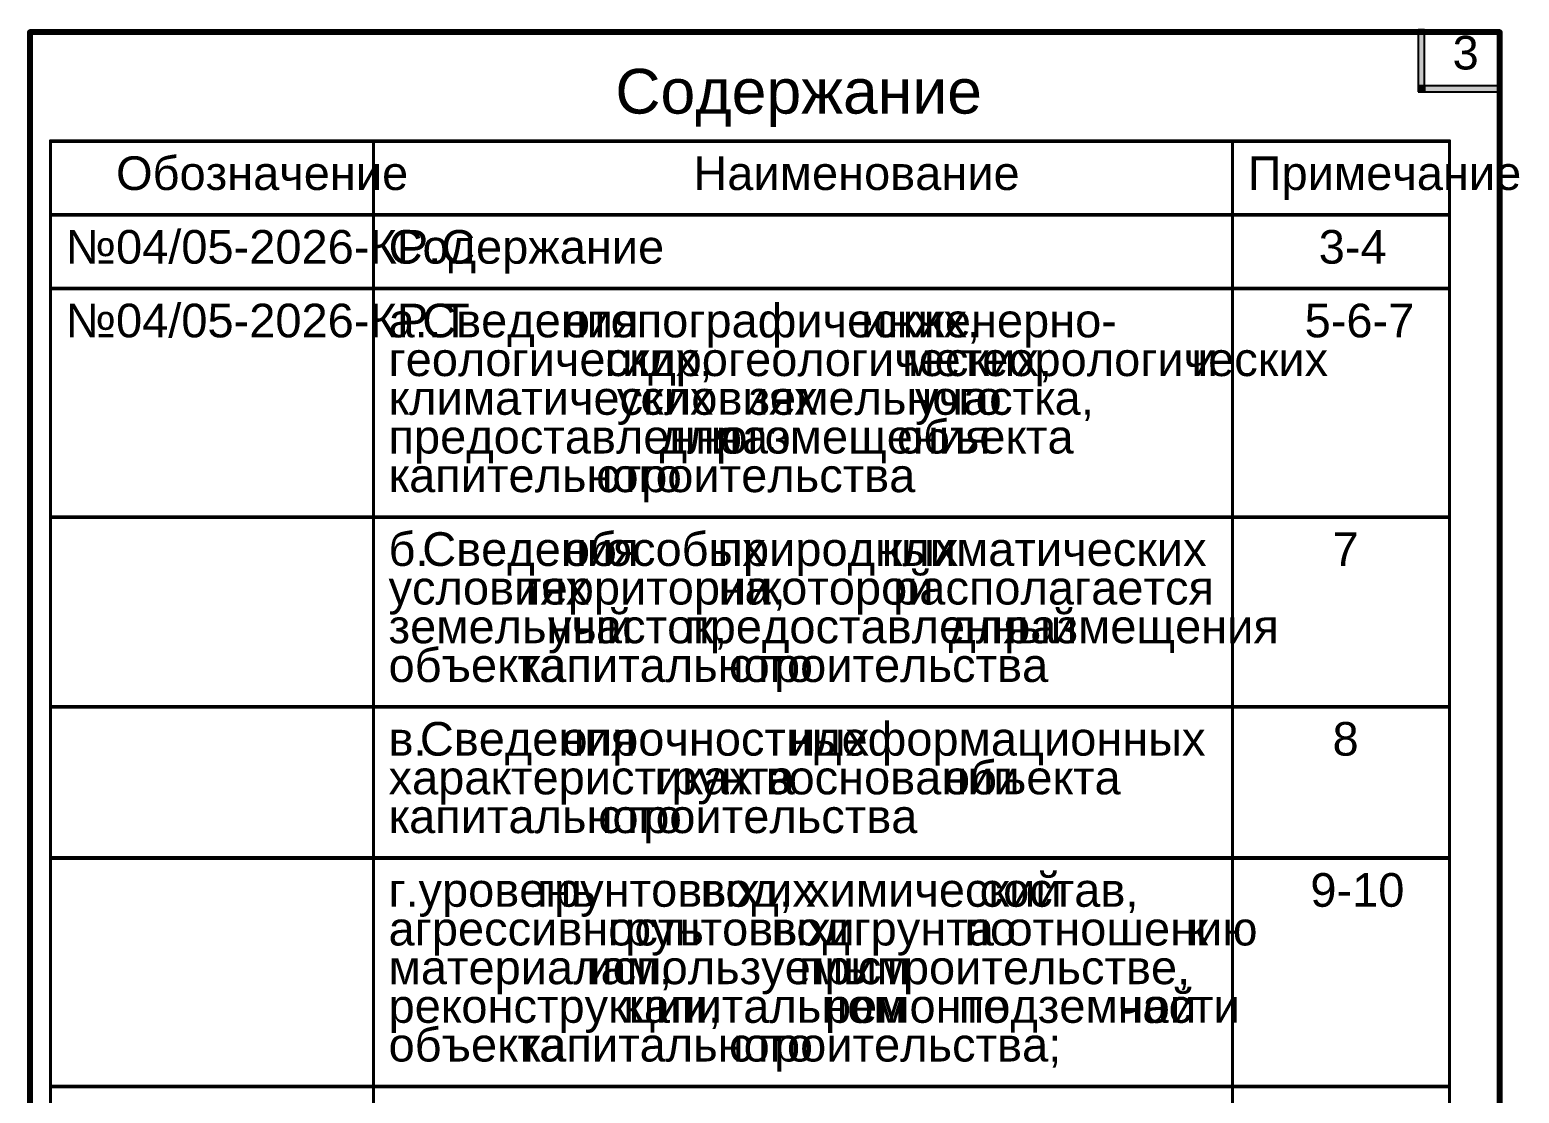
# Model space of a CAD drawing. Extents: x 8 to 21351, y 0 to 420.
# Drawn here: x 640 to 827.5, y 158.5 to 292.3 of the extents above; entities that cross this region are included whole.
import ezdxf

# ---------------------------------------------------------------- set-up
doc = ezdxf.new("R2010")
doc.units = 0
doc.layers.add('TEY_REVIEW_AXIS', color=7, linetype='Continuous')
doc.layers.add('TEY_REVIEW_LEADER', color=7, linetype='Continuous')
doc.styles.add('TEYPDFCAD_TEXT', font='arial.ttf')

msp = doc.modelspace()

# ---------------------------------------------------------------- hatches: boundary and pattern name
for points in [[(814.76, 285.28), (815.53, 285.28), (815.53, 292.31), (814.76, 292.31)], [(814.76, 284.52), (815.53, 284.52), (815.53, 285.28), (814.76, 285.28)], [(814.76, 284.52), (815.53, 284.52), (815.53, 285.28), (814.76, 285.28)], [(815.53, 284.52), (825.14, 284.52), (825.14, 285.28), (815.53, 285.28)], [(642.55, 278.21), (642.72, 278.21), (642.72, 278.38), (642.55, 278.38)], [(642.55, 278.21), (642.72, 278.21), (642.72, 278.38), (642.55, 278.38)], [(642.55, 269.11), (642.72, 269.11), (642.72, 278.21), (642.55, 278.21)], [(642.72, 278.21), (683.19, 278.21), (683.19, 278.38), (642.72, 278.38)], [(683.19, 278.21), (683.36, 278.21), (683.36, 278.38), (683.19, 278.38)], [(683.19, 269.11), (683.36, 269.11), (683.36, 278.21), (683.19, 278.21)], [(683.36, 278.21), (791.31, 278.21), (791.31, 278.38), (683.36, 278.38)], [(791.31, 278.21), (791.48, 278.21), (791.48, 278.38), (791.31, 278.38)], [(791.31, 269.11), (791.48, 269.11), (791.48, 278.21), (791.31, 278.21)], [(791.48, 278.21), (818.62, 278.21), (818.62, 278.38), (791.48, 278.38)], [(818.62, 278.21), (818.79, 278.21), (818.79, 278.38), (818.62, 278.38)], [(818.62, 278.21), (818.79, 278.21), (818.79, 278.38), (818.62, 278.38)], [(818.62, 269.11), (818.79, 269.11), (818.79, 278.21), (818.62, 278.21)], [(642.55, 268.94), (642.72, 268.94), (642.72, 269.11), (642.55, 269.11)], [(642.55, 259.84), (642.72, 259.84), (642.72, 268.94), (642.55, 268.94)], [(642.72, 268.94), (683.19, 268.94), (683.19, 269.11), (642.72, 269.11)], [(683.19, 268.94), (683.36, 268.94), (683.36, 269.11), (683.19, 269.11)], [(683.19, 259.84), (683.36, 259.84), (683.36, 268.94), (683.19, 268.94)], [(683.36, 268.94), (791.31, 268.94), (791.31, 269.11), (683.36, 269.11)], [(791.31, 268.94), (791.48, 268.94), (791.48, 269.11), (791.31, 269.11)], [(791.31, 259.84), (791.48, 259.84), (791.48, 268.94), (791.31, 268.94)], [(791.48, 268.94), (818.62, 268.94), (818.62, 269.11), (791.48, 269.11)], [(818.62, 268.94), (818.79, 268.94), (818.79, 269.11), (818.62, 269.11)], [(818.62, 259.84), (818.79, 259.84), (818.79, 268.94), (818.62, 268.94)], [(642.55, 259.67), (642.72, 259.67), (642.72, 259.84), (642.55, 259.84)], [(642.55, 231.1), (642.72, 231.1), (642.72, 259.67), (642.55, 259.67)], [(642.72, 259.67), (683.19, 259.67), (683.19, 259.84), (642.72, 259.84)], [(683.19, 259.67), (683.36, 259.67), (683.36, 259.84), (683.19, 259.84)], [(683.19, 231.1), (683.36, 231.1), (683.36, 259.67), (683.19, 259.67)], [(683.36, 259.67), (791.31, 259.67), (791.31, 259.84), (683.36, 259.84)], [(791.31, 259.67), (791.48, 259.67), (791.48, 259.84), (791.31, 259.84)], [(791.31, 231.1), (791.48, 231.1), (791.48, 259.67), (791.31, 259.67)], [(791.48, 259.67), (818.62, 259.67), (818.62, 259.84), (791.48, 259.84)], [(818.62, 259.67), (818.79, 259.67), (818.79, 259.84), (818.62, 259.84)], [(818.62, 231.1), (818.79, 231.1), (818.79, 259.67), (818.62, 259.67)], [(642.55, 230.93), (642.72, 230.93), (642.72, 231.1), (642.55, 231.1)], [(642.55, 207.22), (642.72, 207.22), (642.72, 230.93), (642.55, 230.93)], [(642.72, 230.93), (683.19, 230.93), (683.19, 231.1), (642.72, 231.1)], [(683.19, 230.93), (683.36, 230.93), (683.36, 231.1), (683.19, 231.1)], [(683.19, 207.22), (683.36, 207.22), (683.36, 230.93), (683.19, 230.93)], [(683.36, 230.93), (791.31, 230.93), (791.31, 231.1), (683.36, 231.1)], [(791.31, 230.93), (791.48, 230.93), (791.48, 231.1), (791.31, 231.1)], [(791.31, 207.22), (791.48, 207.22), (791.48, 230.93), (791.31, 230.93)], [(791.48, 230.93), (818.62, 230.93), (818.62, 231.1), (791.48, 231.1)], [(818.62, 230.93), (818.79, 230.93), (818.79, 231.1), (818.62, 231.1)], [(818.62, 207.22), (818.79, 207.22), (818.79, 230.93), (818.62, 230.93)], [(642.55, 207.05), (642.72, 207.05), (642.72, 207.22), (642.55, 207.22)], [(642.55, 188.21), (642.72, 188.21), (642.72, 207.05), (642.55, 207.05)], [(642.72, 207.05), (683.19, 207.05), (683.19, 207.22), (642.72, 207.22)], [(683.19, 207.05), (683.36, 207.05), (683.36, 207.22), (683.19, 207.22)], [(683.19, 188.21), (683.36, 188.21), (683.36, 207.05), (683.19, 207.05)], [(683.36, 207.05), (791.31, 207.05), (791.31, 207.22), (683.36, 207.22)], [(791.31, 207.05), (791.48, 207.05), (791.48, 207.22), (791.31, 207.22)], [(791.31, 188.21), (791.48, 188.21), (791.48, 207.05), (791.31, 207.05)], [(791.48, 207.05), (818.62, 207.05), (818.62, 207.22), (791.48, 207.22)], [(818.62, 207.05), (818.79, 207.05), (818.79, 207.22), (818.62, 207.22)], [(818.62, 188.21), (818.79, 188.21), (818.79, 207.05), (818.62, 207.05)], [(642.55, 188.04), (642.72, 188.04), (642.72, 188.21), (642.55, 188.21)], [(642.55, 159.47), (642.72, 159.47), (642.72, 188.04), (642.55, 188.04)], [(642.72, 188.04), (683.19, 188.04), (683.19, 188.21), (642.72, 188.21)], [(683.19, 188.04), (683.36, 188.04), (683.36, 188.21), (683.19, 188.21)], [(683.19, 159.47), (683.36, 159.47), (683.36, 188.04), (683.19, 188.04)], [(683.36, 188.04), (791.31, 188.04), (791.31, 188.21), (683.36, 188.21)], [(791.31, 188.04), (791.48, 188.04), (791.48, 188.21), (791.31, 188.21)], [(791.31, 159.47), (791.48, 159.47), (791.48, 188.04), (791.31, 188.04)], [(791.48, 188.04), (818.62, 188.04), (818.62, 188.21), (791.48, 188.21)], [(818.62, 188.04), (818.79, 188.04), (818.79, 188.21), (818.62, 188.21)], [(818.62, 159.47), (818.79, 159.47), (818.79, 188.04), (818.62, 188.04)], [(642.55, 159.3), (642.72, 159.3), (642.72, 159.47), (642.55, 159.47)], [(642.72, 159.3), (683.19, 159.3), (683.19, 159.47), (642.72, 159.47)], [(683.19, 159.3), (683.36, 159.3), (683.36, 159.47), (683.19, 159.47)], [(683.36, 159.3), (791.31, 159.3), (791.31, 159.47), (683.36, 159.47)], [(791.31, 159.3), (791.48, 159.3), (791.48, 159.47), (791.31, 159.47)], [(791.48, 159.3), (818.62, 159.3), (818.62, 159.47), (791.48, 159.47)], [(818.62, 159.3), (818.79, 159.3), (818.79, 159.47), (818.62, 159.47)], [(642.55, 135.55), (642.72, 135.55), (642.72, 159.3), (642.55, 159.3)], [(683.19, 135.55), (683.36, 135.55), (683.36, 159.3), (683.19, 159.3)], [(791.31, 135.55), (791.48, 135.55), (791.48, 159.3), (791.31, 159.3)], [(818.62, 135.55), (818.79, 135.55), (818.79, 159.3), (818.62, 159.3)]]:
    msp.add_hatch(color=256).paths.add_polyline_path(points)

# ---------------------------------------------------------------- linework, layer by layer
for points in [[(814.76, 285.28), (815.53, 285.28), (815.53, 292.31), (814.76, 292.31)], [(814.76, 284.52), (815.53, 284.52), (815.53, 285.28), (814.76, 285.28)], [(814.76, 284.52), (815.53, 284.52), (815.53, 285.28), (814.76, 285.28)], [(815.53, 284.52), (825.14, 284.52), (825.14, 285.28), (815.53, 285.28)], [(642.55, 278.21), (642.72, 278.21), (642.72, 278.38), (642.55, 278.38)], [(642.55, 278.21), (642.72, 278.21), (642.72, 278.38), (642.55, 278.38)], [(642.55, 269.11), (642.72, 269.11), (642.72, 278.21), (642.55, 278.21)], [(642.72, 278.21), (683.19, 278.21), (683.19, 278.38), (642.72, 278.38)], [(683.19, 278.21), (683.36, 278.21), (683.36, 278.38), (683.19, 278.38)], [(683.19, 269.11), (683.36, 269.11), (683.36, 278.21), (683.19, 278.21)], [(683.36, 278.21), (791.31, 278.21), (791.31, 278.38), (683.36, 278.38)], [(791.31, 278.21), (791.48, 278.21), (791.48, 278.38), (791.31, 278.38)], [(791.31, 269.11), (791.48, 269.11), (791.48, 278.21), (791.31, 278.21)], [(791.48, 278.21), (818.62, 278.21), (818.62, 278.38), (791.48, 278.38)], [(818.62, 278.21), (818.79, 278.21), (818.79, 278.38), (818.62, 278.38)], [(818.62, 278.21), (818.79, 278.21), (818.79, 278.38), (818.62, 278.38)], [(818.62, 269.11), (818.79, 269.11), (818.79, 278.21), (818.62, 278.21)], [(642.55, 268.94), (642.72, 268.94), (642.72, 269.11), (642.55, 269.11)], [(642.55, 259.84), (642.72, 259.84), (642.72, 268.94), (642.55, 268.94)], [(642.72, 268.94), (683.19, 268.94), (683.19, 269.11), (642.72, 269.11)], [(683.19, 268.94), (683.36, 268.94), (683.36, 269.11), (683.19, 269.11)], [(683.19, 259.84), (683.36, 259.84), (683.36, 268.94), (683.19, 268.94)], [(683.36, 268.94), (791.31, 268.94), (791.31, 269.11), (683.36, 269.11)], [(791.31, 268.94), (791.48, 268.94), (791.48, 269.11), (791.31, 269.11)], [(791.31, 259.84), (791.48, 259.84), (791.48, 268.94), (791.31, 268.94)], [(791.48, 268.94), (818.62, 268.94), (818.62, 269.11), (791.48, 269.11)], [(818.62, 268.94), (818.79, 268.94), (818.79, 269.11), (818.62, 269.11)], [(818.62, 259.84), (818.79, 259.84), (818.79, 268.94), (818.62, 268.94)], [(642.55, 259.67), (642.72, 259.67), (642.72, 259.84), (642.55, 259.84)], [(642.55, 231.1), (642.72, 231.1), (642.72, 259.67), (642.55, 259.67)], [(642.72, 259.67), (683.19, 259.67), (683.19, 259.84), (642.72, 259.84)], [(683.19, 259.67), (683.36, 259.67), (683.36, 259.84), (683.19, 259.84)], [(683.19, 231.1), (683.36, 231.1), (683.36, 259.67), (683.19, 259.67)], [(683.36, 259.67), (791.31, 259.67), (791.31, 259.84), (683.36, 259.84)], [(791.31, 259.67), (791.48, 259.67), (791.48, 259.84), (791.31, 259.84)], [(791.31, 231.1), (791.48, 231.1), (791.48, 259.67), (791.31, 259.67)], [(791.48, 259.67), (818.62, 259.67), (818.62, 259.84), (791.48, 259.84)], [(818.62, 259.67), (818.79, 259.67), (818.79, 259.84), (818.62, 259.84)], [(818.62, 231.1), (818.79, 231.1), (818.79, 259.67), (818.62, 259.67)], [(642.55, 230.93), (642.72, 230.93), (642.72, 231.1), (642.55, 231.1)], [(642.55, 207.22), (642.72, 207.22), (642.72, 230.93), (642.55, 230.93)], [(642.72, 230.93), (683.19, 230.93), (683.19, 231.1), (642.72, 231.1)], [(683.19, 230.93), (683.36, 230.93), (683.36, 231.1), (683.19, 231.1)], [(683.19, 207.22), (683.36, 207.22), (683.36, 230.93), (683.19, 230.93)], [(683.36, 230.93), (791.31, 230.93), (791.31, 231.1), (683.36, 231.1)], [(791.31, 230.93), (791.48, 230.93), (791.48, 231.1), (791.31, 231.1)], [(791.31, 207.22), (791.48, 207.22), (791.48, 230.93), (791.31, 230.93)], [(791.48, 230.93), (818.62, 230.93), (818.62, 231.1), (791.48, 231.1)], [(818.62, 230.93), (818.79, 230.93), (818.79, 231.1), (818.62, 231.1)], [(818.62, 207.22), (818.79, 207.22), (818.79, 230.93), (818.62, 230.93)], [(642.55, 207.05), (642.72, 207.05), (642.72, 207.22), (642.55, 207.22)], [(642.55, 188.21), (642.72, 188.21), (642.72, 207.05), (642.55, 207.05)], [(642.72, 207.05), (683.19, 207.05), (683.19, 207.22), (642.72, 207.22)], [(683.19, 207.05), (683.36, 207.05), (683.36, 207.22), (683.19, 207.22)], [(683.19, 188.21), (683.36, 188.21), (683.36, 207.05), (683.19, 207.05)], [(683.36, 207.05), (791.31, 207.05), (791.31, 207.22), (683.36, 207.22)], [(791.31, 207.05), (791.48, 207.05), (791.48, 207.22), (791.31, 207.22)], [(791.31, 188.21), (791.48, 188.21), (791.48, 207.05), (791.31, 207.05)], [(791.48, 207.05), (818.62, 207.05), (818.62, 207.22), (791.48, 207.22)], [(818.62, 207.05), (818.79, 207.05), (818.79, 207.22), (818.62, 207.22)], [(818.62, 188.21), (818.79, 188.21), (818.79, 207.05), (818.62, 207.05)], [(642.55, 188.04), (642.72, 188.04), (642.72, 188.21), (642.55, 188.21)], [(642.55, 159.47), (642.72, 159.47), (642.72, 188.04), (642.55, 188.04)], [(642.72, 188.04), (683.19, 188.04), (683.19, 188.21), (642.72, 188.21)], [(683.19, 188.04), (683.36, 188.04), (683.36, 188.21), (683.19, 188.21)], [(683.19, 159.47), (683.36, 159.47), (683.36, 188.04), (683.19, 188.04)], [(683.36, 188.04), (791.31, 188.04), (791.31, 188.21), (683.36, 188.21)], [(791.31, 188.04), (791.48, 188.04), (791.48, 188.21), (791.31, 188.21)], [(791.31, 159.47), (791.48, 159.47), (791.48, 188.04), (791.31, 188.04)], [(791.48, 188.04), (818.62, 188.04), (818.62, 188.21), (791.48, 188.21)], [(818.62, 188.04), (818.79, 188.04), (818.79, 188.21), (818.62, 188.21)], [(818.62, 159.47), (818.79, 159.47), (818.79, 188.04), (818.62, 188.04)], [(642.55, 159.3), (642.72, 159.3), (642.72, 159.47), (642.55, 159.47)], [(642.72, 159.3), (683.19, 159.3), (683.19, 159.47), (642.72, 159.47)], [(683.19, 159.3), (683.36, 159.3), (683.36, 159.47), (683.19, 159.47)], [(683.36, 159.3), (791.31, 159.3), (791.31, 159.47), (683.36, 159.47)], [(791.31, 159.3), (791.48, 159.3), (791.48, 159.47), (791.31, 159.47)], [(791.48, 159.3), (818.62, 159.3), (818.62, 159.47), (791.48, 159.47)], [(818.62, 159.3), (818.79, 159.3), (818.79, 159.47), (818.62, 159.47)], [(642.55, 135.55), (642.72, 135.55), (642.72, 159.3), (642.55, 159.3)], [(683.19, 135.55), (683.36, 135.55), (683.36, 159.3), (683.19, 159.3)], [(791.31, 135.55), (791.48, 135.55), (791.48, 159.3), (791.31, 159.3)], [(818.62, 135.55), (818.79, 135.55), (818.79, 159.3), (818.62, 159.3)]]:
    msp.add_lwpolyline(points, close=True)
at = {"layer": 'TEY_REVIEW_AXIS', "lineweight": 80}
msp.add_lwpolyline([(640.03, 5), (825.03, 5), (825.03, 292), (640.03, 292)], close=True, dxfattribs=at)

# ---------------------------------------------------------------- texts
at = {"color": 7, "style": 'TEYPDFCAD_TEXT'}
for s, height, p in [('Содержание', 5.63, (713.72, 281.77)), ('Наименование', 4.2333, (723.54, 272.16)), ('Примечание', 4.233, (793.3, 272.16)), ('№04/05-2026-КР.С', 4.2333, (644.54, 262.89)), ('Содержание', 4.233, (685.18, 262.89)), ('3-4', 4.233, (802.23, 262.89)), ('№04/05-2026-КР.Т', 4.2333, (644.54, 253.62)), ('а.', 4.233, (685.18, 253.62)), ('Сведения', 4.233, (689.42, 253.62)), ('о', 4.23, (707.24, 253.62)), ('топографических,', 4.2333, (710.41, 253.62)), ('инженерно-', 4.233, (744.66, 253.62)), ('5-6-7', 4.233, (800.46, 253.62)), ('геологических,', 4.2333, (685.18, 248.75)), ('гидрогеологических,', 4.2333, (712.4, 248.75)), ('метеорологических', 4.2333, (749.82, 248.75)), ('и', 4.23, (786.23, 248.75)), ('климатических', 4.2333, (685.18, 243.88)), ('условиях', 4.233, (713.92, 243.88)), ('земельного', 4.233, (730.47, 243.88)), ('участка,', 4.233, (751.43, 243.88)), ('предоставленного', 4.2333, (685.18, 239.01)), ('для', 4.233, (719.3, 239.01)), ('размещения', 4.233, (726.37, 239.01)), ('объекта', 4.233, (749.15, 239.01)), ('капительного', 4.2333, (685.18, 234.15)), ('строительства', 4.2333, (711.3, 234.15)), ('б.', 4.233, (685.18, 224.87)), ('Сведения', 4.233, (689.42, 224.87)), ('об', 4.233, (707.24, 224.87)), ('особых', 4.233, (712.53, 224.87)), ('7', 4.23, (803.97, 224.87)), ('природных', 4.233, (726.58, 224.87)), ('климатических', 4.2333, (747.24, 224.87)), ('условиях', 4.233, (685.18, 220.01)), ('территории,', 4.2333, (701.73, 220.01)), ('на', 4.233, (726.71, 220.01)), ('которой', 4.233, (732, 220.01)), ('располагается', 4.2333, (748.68, 220.01)), ('земельный', 4.233, (685.18, 215.14)), ('предоставленный', 4.2333, (722.39, 215.14)), ('участок,', 4.233, (705.25, 215.14)), ('для', 4.233, (755.63, 215.14)), ('размещения', 4.233, (762.65, 215.14)), ('объекта', 4.233, (685.18, 210.27)), ('капитального', 4.2333, (701.69, 210.27)), ('строительства', 4.2333, (728.02, 210.27)), ('Сведения', 4.233, (689.12, 201)), ('о', 4.23, (706.94, 201)), ('прочностных', 4.2333, (710.11, 201)), ('деформационных', 4.2333, (738.73, 201)), ('8', 4.23, (803.97, 201)), ('в.', 4.233, (685.18, 201)), ('и', 4.23, (735.56, 201)), ('объекта', 4.233, (755.07, 196.13)), ('характеристиках', 4.2333, (685.18, 196.13)), ('грунта', 4.233, (718.62, 196.13)), ('в', 4.23, (732.64, 196.13)), ('основании', 4.233, (735.51, 196.13)), ('капитального', 4.2333, (685.18, 191.26)), ('строительства', 4.2333, (711.56, 191.26)), ('химический', 4.233, (737.72, 181.99)), ('9-10', 4.233, (801.18, 181.99)), ('г.', 4.233, (685.18, 181.99)), ('уровень', 4.233, (688.95, 181.99)), ('грунтовых', 4.233, (703.85, 181.99)), ('вод,', 4.233, (724.43, 181.99)), ('их', 4.233, (732.68, 181.99)), ('состав,', 4.233, (759.56, 181.99)), ('агрессивность', 4.2333, (685.18, 177.12)), ('грунтовых', 4.233, (712.78, 177.12)), ('вод', 4.233, (733.36, 177.12)), ('и', 4.23, (740.51, 177.12)), ('грунта', 4.233, (743.69, 177.12)), ('по', 4.233, (757.66, 177.12)), ('отношению', 4.233, (762.95, 177.12)), ('к', 4.23, (785.73, 177.12)), ('материалам,', 4.2333, (685.18, 172.25)), ('используемым', 4.2333, (710.08, 172.25)), ('при', 4.233, (736.83, 172.25)), ('строительстве,', 4.2333, (744.24, 172.25)), ('реконструкции,', 4.2333, (685.18, 167.39)), ('капитальном', 4.2333, (714.73, 167.39)), ('ремонте', 4.233, (740.09, 167.39)), ('подземной', 4.233, (756.94, 167.39)), ('части', 4.233, (776.96, 167.39)), ('объекта', 4.233, (685.18, 162.52)), ('капитального', 4.2333, (701.69, 162.52)), ('строительства;', 4.2333, (728.02, 162.52))]:
    msp.add_text(s, height=height, dxfattribs=at).set_placement(p)
at = {"layer": 'TEY_REVIEW_LEADER', "color": 7, "style": 'TEYPDFCAD_TEXT'}
for s, height, p in [('3', 4.23, (819.08, 287.32)), ('Обозначение', 4.2333, (650.89, 272.16))]:
    msp.add_text(s, height=height, dxfattribs=at).set_placement(p)

doc.saveas('drawing.dxf')
